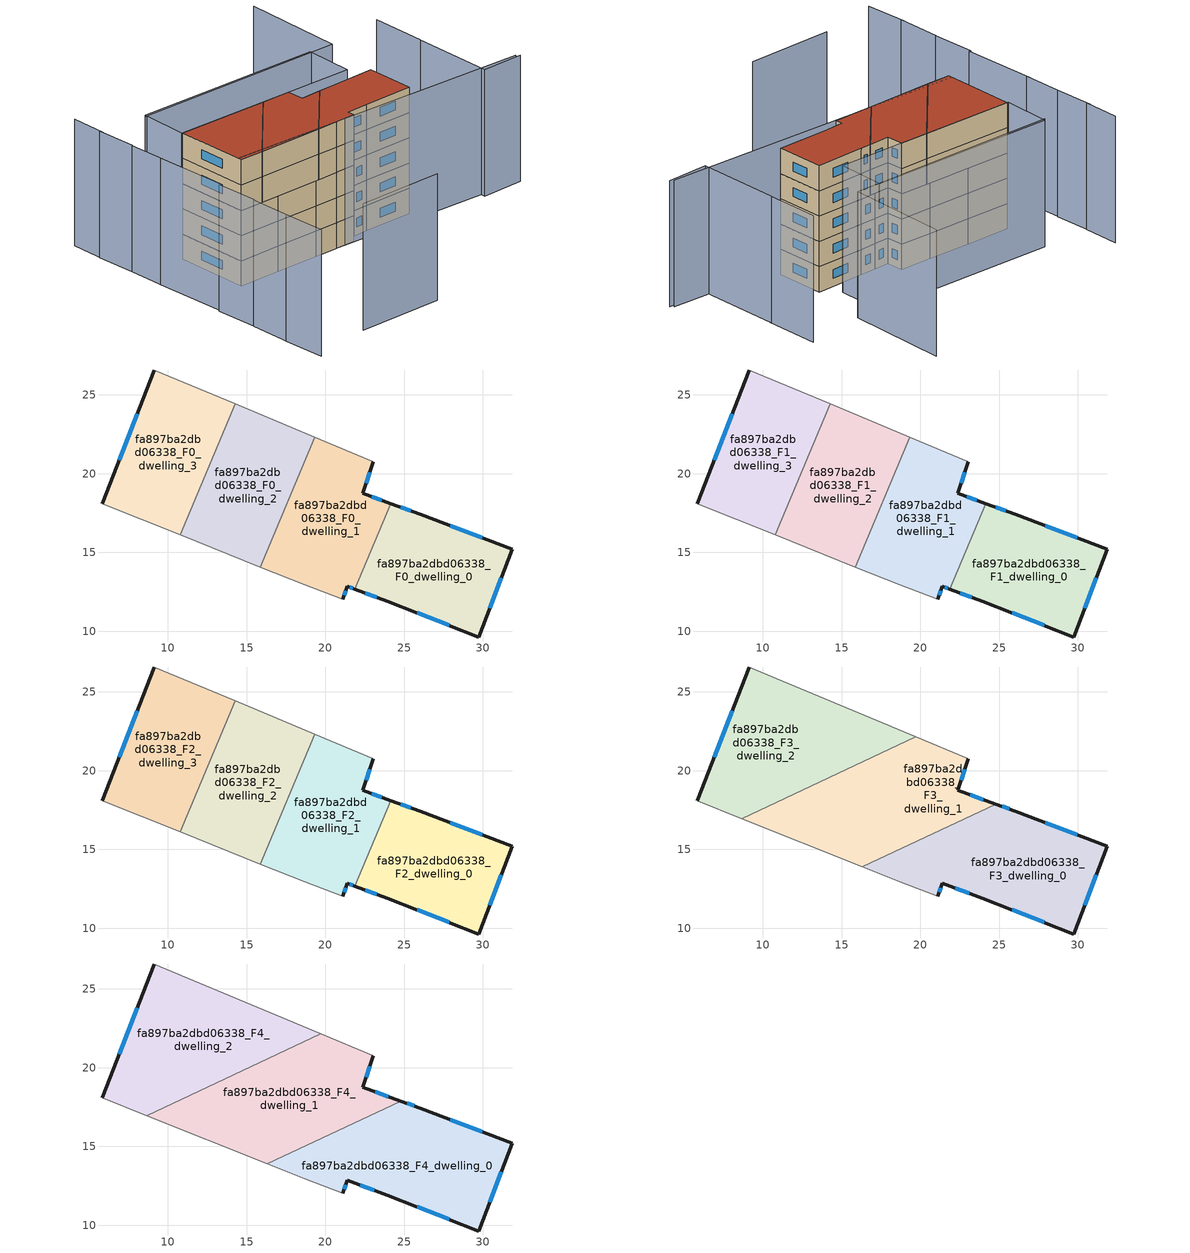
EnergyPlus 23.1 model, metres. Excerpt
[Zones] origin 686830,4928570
fa897ba2dbd06338_F0_dwelling_0
 floor ground (EU_floor_Construction): 31.86,15.21 29.75,9.63 23.93,11.91 21.88,12.67 24.16,18.11 26.04,17.42 z0
 wall outside (EU_wall_Construction): 21.88,12.67 23.93,11.91 29.75,9.63 31.86,15.21 26.04,17.42 24.16,18.11 z0:3
 wall to fa897ba2dbd06338_F0_dwelling_1 (EU_wall_Construction): 24.16,18.11 21.88,12.67 z0:3
 window (EU_Window_Construction): 22.54,12.42 23.26,12.16 / 25.43,17.65 24.77,17.88 / 29.96,15.93 27.93,16.7 / 30.43,11.45 31.17,13.4 / 25.82,11.17 27.85,10.37 z0.98:2.02
fa897ba2dbd06338_F0_dwelling_1
 floor ground (EU_floor_Construction): 23.06,20.74 22.37,18.76 24.16,18.11 21.88,12.67 21.41,12.84 21.11,12.03 18.71,12.94 15.88,14.07 19.34,22.3 z0
 wall outside (EU_wall_Construction): 21.11,12.03 21.41,12.84 21.88,12.67 / 24.16,18.11 22.37,18.76 23.06,20.74 z0:3
 wall adiabatic (EU_wall_Construction): 15.88,14.07 18.71,12.94 21.11,12.03 / 23.06,20.74 19.34,22.3 z0:3
 wall to fa897ba2dbd06338_F0_dwelling_2 (EU_wall_Construction): 19.34,22.3 15.88,14.07 z0:3
 window (EU_Window_Construction): 21.56,12.79 21.72,12.73 / 21.2,12.3 21.31,12.58 / 22.59,19.41 22.83,20.1 / 23.58,18.32 22.95,18.55 z0.98:2.02
fa897ba2dbd06338_F0_dwelling_2
 floor ground (EU_floor_Construction): 19.34,22.3 15.88,14.07 10.78,16.11 14.27,24.43 z0
 wall adiabatic (EU_wall_Construction): 19.34,22.3 14.27,24.43 / 10.78,16.11 15.88,14.07 z0:3
 wall to fa897ba2dbd06338_F0_dwelling_3 (EU_wall_Construction): 14.27,24.43 10.78,16.11 z0:3
fa897ba2dbd06338_F0_dwelling_3
 floor ground (EU_floor_Construction): 14.27,24.43 10.78,16.11 5.85,18.08 9.13,26.58 z0
 wall outside (EU_wall_Construction): 9.13,26.58 5.85,18.08 z0:3
 wall adiabatic (EU_wall_Construction): 14.27,24.43 9.13,26.58 / 5.85,18.08 10.78,16.11 z0:3
 window (EU_Window_Construction): 8.06,23.82 6.91,20.85 z0.98:2.02
fa897ba2dbd06338_F1_dwelling_0
 floor to fa897ba2dbd06338_F0_dwelling_0 (EU_floor_Construction): 31.86,15.21 29.75,9.63 23.93,11.91 21.88,12.67 24.16,18.11 26.04,17.42 z3
 wall outside (EU_wall_Construction): 21.88,12.67 23.93,11.91 29.75,9.63 31.86,15.21 26.04,17.42 24.16,18.11 z3:6
 wall to fa897ba2dbd06338_F1_dwelling_1 (EU_wall_Construction): 24.16,18.11 21.88,12.67 z3:6
 window (EU_Window_Construction): 22.54,12.42 23.26,12.16 / 25.43,17.65 24.77,17.88 / 29.96,15.93 27.93,16.7 / 30.43,11.45 31.17,13.4 / 25.82,11.17 27.85,10.37 z3.98:5.02
fa897ba2dbd06338_F1_dwelling_1
 floor to fa897ba2dbd06338_F0_dwelling_1 (EU_floor_Construction): 23.06,20.74 22.37,18.76 24.16,18.11 21.88,12.67 21.41,12.84 21.11,12.03 18.71,12.94 15.88,14.07 19.34,22.3 z3
 wall outside (EU_wall_Construction): 21.11,12.03 21.41,12.84 21.88,12.67 / 24.16,18.11 22.37,18.76 23.06,20.74 z3:6
 wall adiabatic (EU_wall_Construction): 15.88,14.07 18.71,12.94 21.11,12.03 / 23.06,20.74 19.34,22.3 z3:6
 wall to fa897ba2dbd06338_F1_dwelling_2 (EU_wall_Construction): 19.34,22.3 15.88,14.07 z3:6
 window (EU_Window_Construction): 21.56,12.79 21.72,12.73 / 21.2,12.3 21.31,12.58 / 22.59,19.41 22.83,20.1 / 23.58,18.32 22.95,18.55 z3.98:5.02
fa897ba2dbd06338_F1_dwelling_2
 floor to fa897ba2dbd06338_F0_dwelling_2 (EU_floor_Construction): 19.34,22.3 15.88,14.07 10.78,16.11 14.27,24.43 z3
 wall adiabatic (EU_wall_Construction): 19.34,22.3 14.27,24.43 / 10.78,16.11 15.88,14.07 z3:6
 wall to fa897ba2dbd06338_F1_dwelling_3 (EU_wall_Construction): 14.27,24.43 10.78,16.11 z3:6
fa897ba2dbd06338_F1_dwelling_3
 floor to fa897ba2dbd06338_F0_dwelling_3 (EU_floor_Construction): 14.27,24.43 10.78,16.11 5.85,18.08 9.13,26.58 z3
 wall outside (EU_wall_Construction): 9.13,26.58 5.85,18.08 z3:6
 wall adiabatic (EU_wall_Construction): 14.27,24.43 9.13,26.58 / 5.85,18.08 10.78,16.11 z3:6
 window (EU_Window_Construction): 8.06,23.82 6.91,20.85 z3.98:5.02
fa897ba2dbd06338_F2_dwelling_0
 floor to fa897ba2dbd06338_F1_dwelling_0 (EU_floor_Construction): 31.86,15.21 29.75,9.63 23.93,11.91 21.88,12.67 24.16,18.11 26.04,17.42 z6
 wall outside (EU_wall_Construction): 21.88,12.67 23.93,11.91 29.75,9.63 31.86,15.21 26.04,17.42 24.16,18.11 z6:9
 wall to fa897ba2dbd06338_F2_dwelling_1 (EU_wall_Construction): 24.16,18.11 21.88,12.67 z6:9
 window (EU_Window_Construction): 22.54,12.42 23.26,12.16 / 25.43,17.65 24.77,17.88 / 29.96,15.93 27.93,16.7 / 30.43,11.45 31.17,13.4 / 25.82,11.17 27.85,10.37 z6.98:8.02
fa897ba2dbd06338_F2_dwelling_1
 floor to fa897ba2dbd06338_F1_dwelling_1 (EU_floor_Construction): 23.06,20.74 22.37,18.76 24.16,18.11 21.88,12.67 21.41,12.84 21.11,12.03 18.71,12.94 15.88,14.07 19.34,22.3 z6
 wall outside (EU_wall_Construction): 21.11,12.03 21.41,12.84 21.88,12.67 / 24.16,18.11 22.37,18.76 23.06,20.74 z6:9
 wall adiabatic (EU_wall_Construction): 15.88,14.07 18.71,12.94 21.11,12.03 / 23.06,20.74 19.34,22.3 z6:9
 wall to fa897ba2dbd06338_F2_dwelling_2 (EU_wall_Construction): 19.34,22.3 15.88,14.07 z6:9
 window (EU_Window_Construction): 21.56,12.79 21.72,12.73 / 21.2,12.3 21.31,12.58 / 22.59,19.41 22.83,20.1 / 23.58,18.32 22.95,18.55 z6.98:8.02
fa897ba2dbd06338_F2_dwelling_2
 floor to fa897ba2dbd06338_F1_dwelling_2 (EU_floor_Construction): 19.34,22.3 15.88,14.07 10.78,16.11 14.27,24.43 z6
 wall adiabatic (EU_wall_Construction): 19.34,22.3 14.27,24.43 / 10.78,16.11 15.88,14.07 z6:9
 wall to fa897ba2dbd06338_F2_dwelling_3 (EU_wall_Construction): 14.27,24.43 10.78,16.11 z6:9
fa897ba2dbd06338_F2_dwelling_3
 floor to fa897ba2dbd06338_F1_dwelling_3 (EU_floor_Construction): 14.27,24.43 10.78,16.11 5.85,18.08 9.13,26.58 z6
 wall outside (EU_wall_Construction): 9.13,26.58 5.85,18.08 z6:9
 wall adiabatic (EU_wall_Construction): 14.27,24.43 9.13,26.58 / 5.85,18.08 10.78,16.11 z6:9
 window (EU_Window_Construction): 8.06,23.82 6.91,20.85 z6.98:8.02
fa897ba2dbd06338_F3_dwelling_0
 floor to fa897ba2dbd06338_F2_dwelling_0 (EU_floor_Construction): 31.86,15.21 29.75,9.63 23.93,11.91 21.88,12.67 23.89,17.46 24.79,17.88 26.04,17.42 z9
 floor to fa897ba2dbd06338_F2_dwelling_1 (EU_floor_Construction): 23.89,17.46 21.88,12.67 21.41,12.84 21.11,12.03 18.71,12.94 16.31,13.9 z9
 wall outside (EU_wall_Construction): 21.11,12.03 21.41,12.84 23.93,11.91 29.75,9.63 31.86,15.21 26.04,17.42 24.79,17.88 z9:12
 wall adiabatic (EU_wall_Construction): 16.31,13.9 18.71,12.94 21.11,12.03 z9:12
 wall to fa897ba2dbd06338_F3_dwelling_1 (EU_wall_Construction): 24.79,17.88 16.31,13.9 z9:12
 window (EU_Window_Construction): 22.23,12.54 23.11,12.22 / 21.2,12.3 21.31,12.58 / 25.63,17.57 25.19,17.73 / 29.96,15.93 27.93,16.7 / 30.43,11.45 31.17,13.4 / 25.82,11.17 27.85,10.37 z9.98:11.02
fa897ba2dbd06338_F3_dwelling_1
 floor to fa897ba2dbd06338_F2_dwelling_1 (EU_floor_Construction): 23.06,20.74 22.37,18.76 24.16,18.11 23.89,17.46 16.31,13.9 15.88,14.07 19.17,21.89 19.71,22.14 z9
 floor to fa897ba2dbd06338_F2_dwelling_0 (EU_floor_Construction): 24.79,17.88 23.89,17.46 24.16,18.11 z9
 floor to fa897ba2dbd06338_F2_dwelling_2 (EU_floor_Construction): 19.17,21.89 15.88,14.07 10.78,16.11 11.74,18.41 z9
 floor to fa897ba2dbd06338_F2_dwelling_3 (EU_floor_Construction): 11.74,18.41 10.78,16.11 8.66,16.96 z9
 wall outside (EU_wall_Construction): 24.79,17.88 22.37,18.76 23.06,20.74 z9:12
 wall adiabatic (EU_wall_Construction): 8.66,16.96 16.31,13.9 / 23.06,20.74 19.71,22.14 z9:12
 wall to fa897ba2dbd06338_F3_dwelling_2 (EU_wall_Construction): 19.71,22.14 8.66,16.96 z9:12
 window (EU_Window_Construction): 22.59,19.41 22.83,20.1 / 24,18.17 23.15,18.48 z9.98:11.02
fa897ba2dbd06338_F3_dwelling_2
 floor to fa897ba2dbd06338_F2_dwelling_3 (EU_floor_Construction): 14.27,24.43 11.74,18.41 8.66,16.96 5.85,18.08 9.13,26.58 z9
 floor to fa897ba2dbd06338_F2_dwelling_2 (EU_floor_Construction): 19.34,22.3 19.17,21.89 11.74,18.41 14.27,24.43 z9
 floor to fa897ba2dbd06338_F2_dwelling_1 (EU_floor_Construction): 19.71,22.14 19.17,21.89 19.34,22.3 z9
 wall outside (EU_wall_Construction): 9.13,26.58 5.85,18.08 z9:12
 wall adiabatic (EU_wall_Construction): 19.71,22.14 9.13,26.58 / 5.85,18.08 8.66,16.96 z9:12
 window (EU_Window_Construction): 8.06,23.82 6.91,20.85 z9.98:11.02
fa897ba2dbd06338_F4_dwelling_0
 floor to fa897ba2dbd06338_F3_dwelling_0 (EU_floor_Construction): 31.86,15.21 29.75,9.63 23.93,11.91 21.41,12.84 21.11,12.03 18.71,12.94 16.31,13.9 24.79,17.88 26.04,17.42 z12
 wall outside (EU_wall_Construction): 21.11,12.03 21.41,12.84 23.93,11.91 29.75,9.63 31.86,15.21 26.04,17.42 24.79,17.88 z12:15
 wall adiabatic (EU_wall_Construction): 16.31,13.9 18.71,12.94 21.11,12.03 z12:15
 wall to fa897ba2dbd06338_F4_dwelling_1 (EU_wall_Construction): 24.79,17.88 16.31,13.9 z12:15
 window (EU_Window_Construction): 22.23,12.54 23.11,12.22 / 21.2,12.3 21.31,12.58 / 25.63,17.57 25.19,17.73 / 29.96,15.93 27.93,16.7 / 30.43,11.45 31.17,13.4 / 25.82,11.17 27.85,10.37 z12.98:14.02
 roof outside (EU_roof_Construction): 29.75,9.63 31.86,15.21 26.04,17.42 24.79,17.88 16.31,13.9 18.71,12.94 21.11,12.03 21.41,12.84 23.93,11.91 z15
fa897ba2dbd06338_F4_dwelling_1
 floor to fa897ba2dbd06338_F3_dwelling_1 (EU_floor_Construction): 23.06,20.74 22.37,18.76 24.79,17.88 16.31,13.9 8.66,16.96 19.71,22.14 z12
 wall outside (EU_wall_Construction): 24.79,17.88 22.37,18.76 23.06,20.74 z12:15
 wall adiabatic (EU_wall_Construction): 8.66,16.96 16.31,13.9 / 23.06,20.74 19.71,22.14 z12:15
 wall to fa897ba2dbd06338_F4_dwelling_2 (EU_wall_Construction): 19.71,22.14 8.66,16.96 z12:15
 window (EU_Window_Construction): 22.59,19.41 22.83,20.1 / 24,18.17 23.15,18.48 z12.98:14.02
 roof outside (EU_roof_Construction): 24.79,17.88 22.37,18.76 23.06,20.74 19.71,22.14 8.66,16.96 16.31,13.9 z15
fa897ba2dbd06338_F4_dwelling_2
 floor to fa897ba2dbd06338_F3_dwelling_2 (EU_floor_Construction): 19.71,22.14 8.66,16.96 5.85,18.08 9.13,26.58 z12
 wall outside (EU_wall_Construction): 9.13,26.58 5.85,18.08 z12:15
 wall adiabatic (EU_wall_Construction): 19.71,22.14 9.13,26.58 / 5.85,18.08 8.66,16.96 z12:15
 window (EU_Window_Construction): 8.06,23.82 6.91,20.85 z12.98:14.02
 roof outside (EU_roof_Construction): 19.71,22.14 9.13,26.58 5.85,18.08 8.66,16.96 z15
shading: 1.77,1.65 11.82,-2.31 / 6.05,18.54 41.76,2.75 / -4.21,7.93 -5.91,2.95 / 42.06,2.35 37.16,4.24 / 37.16,4.24 40.86,13.82 / -2.48,12.61 -4.34,7.54 / 40.78,13.61 43.23,19.95 / -0.66,17.53 -2.38,12.58 / 2.46,26.01 -0.47,17.47 / 3.99,30.13 2.39,25.67 / 40.58,33.3 35.77,21.66 / 35.77,21.66 10.96,31.91 / 5.7,34.76 4.04,30.11 / 7.17,38.49 5.5,34.2 / 30.78,17.5 8.98,26.64 / 8.98,26.64 11.27,32.09 / 11.27,32.09 33.07,22.95 / 33.07,22.95 30.78,17.5 z0:15
[Building]
EU S2 Campaign: North Axis=0; Terrain=City; Solar Distribution=FullExterior
[Site:Location]
Bologna: Latitude=44.5; Longitude=11.25; Time Zone=1; Elevation=37
[SizingPeriod:WeatherFileDays]
AnnualSizingPeriod: Begin Month=1; Begin Day of Month=1; End Month=12; End Day of Month=31; Day of Week for Start Day=Monday; Use Weather File Daylight Saving Period=No; Use Weather File Rain and Snow Indicators=No
[MATERIAL]
EU_InternalMass_Material: Roughness=MediumRough; Thickness=0.1; Conductivity=1; Density=1800; Specific Heat=900; Thermal Absorptance=0.9; Solar Absorptance=0.7; Visible Absorptance=0.7
[MATERIAL:NOMASS] Roughness=MediumRough; Thermal Absorptance=0.9; Solar Absorptance=0.7; Visible Absorptance=0.7
Name | Thermal Resistance
EU_wall_NoMass | 0.905828
EU_roof_NoMass | 0.37593
EU_floor_NoMass | 0.67114
[WINDOWMATERIAL:SIMPLEGLAZINGSYSTEM]
EU_Window_SimpleGlazing: UFactor=4.52486; Solar Heat Gain Coefficient=0.85; Visible Transmittance=0.85
[CONSTRUCTION]
EU_wall_Construction: EU_wall_NoMass
EU_roof_Construction: EU_roof_NoMass
EU_floor_Construction: EU_floor_NoMass
EU_Window_Construction: EU_Window_SimpleGlazing
EU_InternalMass_Construction: EU_InternalMass_Material
[ZONE] Type=1; Multiplier=1; Ceiling Height=autocalculate; Floor Area=autocalculate; Part of Total Floor Area=Yes
Name | Volume
fa897ba2dbd06338_F0_dwelling_0; fa897ba2dbd06338_F1_dwelling_0; fa897ba2dbd06338_F2_dwelling_0 | 147.984
fa897ba2dbd06338_F3_dwelling_0; fa897ba2dbd06338_F4_dwelling_0 | 197.314
fa897ba2dbd06338_F0_dwelling_1; fa897ba2dbd06338_F1_dwelling_1; fa897ba2dbd06338_F2_dwelling_1 | 147.991
fa897ba2dbd06338_F3_dwelling_1; fa897ba2dbd06338_F4_dwelling_1 | 197.328
fa897ba2dbd06338_F0_dwelling_2; fa897ba2dbd06338_F1_dwelling_2; fa897ba2dbd06338_F2_dwelling_2 | 147.976
fa897ba2dbd06338_F3_dwelling_2; fa897ba2dbd06338_F4_dwelling_2 | 197.309
fa897ba2dbd06338_F0_dwelling_3; fa897ba2dbd06338_F1_dwelling_3; fa897ba2dbd06338_F2_dwelling_3 | 147.985
[INTERNALMASS] Construction=EU_InternalMass_Construction
Name | Zone or ZoneList | Surface Area
fa897ba2dbd06338_F0_dwelling_0_EU_InternalMass | fa897ba2dbd06338_F0_dwelling_0 | 49.3283
fa897ba2dbd06338_F0_dwelling_1_EU_InternalMass | fa897ba2dbd06338_F0_dwelling_1 | 49.3303
fa897ba2dbd06338_F0_dwelling_2_EU_InternalMass | fa897ba2dbd06338_F0_dwelling_2 | 49.3256
fa897ba2dbd06338_F0_dwelling_3_EU_InternalMass | fa897ba2dbd06338_F0_dwelling_3 | 49.3282
fa897ba2dbd06338_F1_dwelling_0_EU_InternalMass | fa897ba2dbd06338_F1_dwelling_0 | 49.3283
fa897ba2dbd06338_F1_dwelling_1_EU_InternalMass | fa897ba2dbd06338_F1_dwelling_1 | 49.3303
fa897ba2dbd06338_F1_dwelling_2_EU_InternalMass | fa897ba2dbd06338_F1_dwelling_2 | 49.3256
fa897ba2dbd06338_F1_dwelling_3_EU_InternalMass | fa897ba2dbd06338_F1_dwelling_3 | 49.3282
fa897ba2dbd06338_F2_dwelling_0_EU_InternalMass | fa897ba2dbd06338_F2_dwelling_0 | 49.3283
fa897ba2dbd06338_F2_dwelling_1_EU_InternalMass | fa897ba2dbd06338_F2_dwelling_1 | 49.3303
fa897ba2dbd06338_F2_dwelling_2_EU_InternalMass | fa897ba2dbd06338_F2_dwelling_2 | 49.3256
fa897ba2dbd06338_F2_dwelling_3_EU_InternalMass | fa897ba2dbd06338_F2_dwelling_3 | 49.3282
fa897ba2dbd06338_F3_dwelling_0_EU_InternalMass | fa897ba2dbd06338_F3_dwelling_0 | 65.7716
fa897ba2dbd06338_F3_dwelling_1_EU_InternalMass | fa897ba2dbd06338_F3_dwelling_1 | 65.7764
fa897ba2dbd06338_F3_dwelling_2_EU_InternalMass | fa897ba2dbd06338_F3_dwelling_2 | 65.7695
fa897ba2dbd06338_F4_dwelling_0_EU_InternalMass | fa897ba2dbd06338_F4_dwelling_0 | 65.7716
fa897ba2dbd06338_F4_dwelling_1_EU_InternalMass | fa897ba2dbd06338_F4_dwelling_1 | 65.7764
fa897ba2dbd06338_F4_dwelling_2_EU_InternalMass | fa897ba2dbd06338_F4_dwelling_2 | 65.7695
[OTHEREQUIPMENT] Fuel Type=Electricity; Design Level Calculation Method=Watts/Area; Power per Zone Floor Area=1; Fraction Latent=0; Fraction Radiant=0; Fraction Lost=0; Carbon Dioxide Generation Rate=0; EndUse Subcategory=EU_Step8_InternalGains
Name | Zone or ZoneList or Space or SpaceList | Schedule
EU_Step8_InternalGain_fa897ba2dbd06338_F0_dwelling_0_f000 | fa897ba2dbd06338_F0_dwelling_0 | EU_Step8_GainSchedule_fa897ba2dbd06338_F0_dwelling_0_f000
EU_Step8_InternalGain_fa897ba2dbd06338_F0_dwelling_1_f000 | fa897ba2dbd06338_F0_dwelling_1 | EU_Step8_GainSchedule_fa897ba2dbd06338_F0_dwelling_1_f000
EU_Step8_InternalGain_fa897ba2dbd06338_F0_dwelling_2_f000 | fa897ba2dbd06338_F0_dwelling_2 | EU_Step8_GainSchedule_fa897ba2dbd06338_F0_dwelling_2_f000
EU_Step8_InternalGain_fa897ba2dbd06338_F0_dwelling_3_f000 | fa897ba2dbd06338_F0_dwelling_3 | EU_Step8_GainSchedule_fa897ba2dbd06338_F0_dwelling_3_f000
EU_Step8_InternalGain_fa897ba2dbd06338_F1_dwelling_0_f000 | fa897ba2dbd06338_F1_dwelling_0 | EU_Step8_GainSchedule_fa897ba2dbd06338_F1_dwelling_0_f000
EU_Step8_InternalGain_fa897ba2dbd06338_F1_dwelling_1_f000 | fa897ba2dbd06338_F1_dwelling_1 | EU_Step8_GainSchedule_fa897ba2dbd06338_F1_dwelling_1_f000
EU_Step8_InternalGain_fa897ba2dbd06338_F1_dwelling_2_f000 | fa897ba2dbd06338_F1_dwelling_2 | EU_Step8_GainSchedule_fa897ba2dbd06338_F1_dwelling_2_f000
EU_Step8_InternalGain_fa897ba2dbd06338_F1_dwelling_3_f000 | fa897ba2dbd06338_F1_dwelling_3 | EU_Step8_GainSchedule_fa897ba2dbd06338_F1_dwelling_3_f000
EU_Step8_InternalGain_fa897ba2dbd06338_F2_dwelling_0_f000 | fa897ba2dbd06338_F2_dwelling_0 | EU_Step8_GainSchedule_fa897ba2dbd06338_F2_dwelling_0_f000
EU_Step8_InternalGain_fa897ba2dbd06338_F2_dwelling_1_f000 | fa897ba2dbd06338_F2_dwelling_1 | EU_Step8_GainSchedule_fa897ba2dbd06338_F2_dwelling_1_f000
EU_Step8_InternalGain_fa897ba2dbd06338_F2_dwelling_2_f000 | fa897ba2dbd06338_F2_dwelling_2 | EU_Step8_GainSchedule_fa897ba2dbd06338_F2_dwelling_2_f000
EU_Step8_InternalGain_fa897ba2dbd06338_F2_dwelling_3_f000 | fa897ba2dbd06338_F2_dwelling_3 | EU_Step8_GainSchedule_fa897ba2dbd06338_F2_dwelling_3_f000
EU_Step8_InternalGain_fa897ba2dbd06338_F3_dwelling_0_f000 | fa897ba2dbd06338_F3_dwelling_0 | EU_Step8_GainSchedule_fa897ba2dbd06338_F3_dwelling_0_f000
EU_Step8_InternalGain_fa897ba2dbd06338_F3_dwelling_1_f000 | fa897ba2dbd06338_F3_dwelling_1 | EU_Step8_GainSchedule_fa897ba2dbd06338_F3_dwelling_1_f000
EU_Step8_InternalGain_fa897ba2dbd06338_F3_dwelling_2_f000 | fa897ba2dbd06338_F3_dwelling_2 | EU_Step8_GainSchedule_fa897ba2dbd06338_F3_dwelling_2_f000
EU_Step8_InternalGain_fa897ba2dbd06338_F4_dwelling_0_f000 | fa897ba2dbd06338_F4_dwelling_0 | EU_Step8_GainSchedule_fa897ba2dbd06338_F4_dwelling_0_f000
EU_Step8_InternalGain_fa897ba2dbd06338_F4_dwelling_1_f000 | fa897ba2dbd06338_F4_dwelling_1 | EU_Step8_GainSchedule_fa897ba2dbd06338_F4_dwelling_1_f000
EU_Step8_InternalGain_fa897ba2dbd06338_F4_dwelling_2_f000 | fa897ba2dbd06338_F4_dwelling_2 | EU_Step8_GainSchedule_fa897ba2dbd06338_F4_dwelling_2_f000
[ZONEVENTILATION:DESIGNFLOWRATE] Schedule=EU_AlwaysOn; Design Flow Rate Calculation Method=AirChanges/Hour; Air Changes per Hour=0.73129; Ventilation Type=Natural; Fan Pressure Rise=0; Fan Total Efficiency=1; Constant Term Coefficient=1; Temperature Term Coefficient=0; Velocity Term Coefficient=0; Velocity Squared Term Coefficient=0; Minimum Indoor Temperature=-100; Maximum Indoor Temperature=100; Delta Temperature=-100; Minimum Outdoor Temperature=-100; Maximum Outdoor Temperature=100; Maximum Wind Speed=40
Name | Zone or ZoneList or Space or SpaceList
EU_ConstantAir_fa897ba2dbd06338_F0_dwelling_0 | fa897ba2dbd06338_F0_dwelling_0
EU_ConstantAir_fa897ba2dbd06338_F0_dwelling_1 | fa897ba2dbd06338_F0_dwelling_1
EU_ConstantAir_fa897ba2dbd06338_F0_dwelling_2 | fa897ba2dbd06338_F0_dwelling_2
EU_ConstantAir_fa897ba2dbd06338_F0_dwelling_3 | fa897ba2dbd06338_F0_dwelling_3
EU_ConstantAir_fa897ba2dbd06338_F1_dwelling_0 | fa897ba2dbd06338_F1_dwelling_0
EU_ConstantAir_fa897ba2dbd06338_F1_dwelling_1 | fa897ba2dbd06338_F1_dwelling_1
EU_ConstantAir_fa897ba2dbd06338_F1_dwelling_2 | fa897ba2dbd06338_F1_dwelling_2
EU_ConstantAir_fa897ba2dbd06338_F1_dwelling_3 | fa897ba2dbd06338_F1_dwelling_3
EU_ConstantAir_fa897ba2dbd06338_F2_dwelling_0 | fa897ba2dbd06338_F2_dwelling_0
EU_ConstantAir_fa897ba2dbd06338_F2_dwelling_1 | fa897ba2dbd06338_F2_dwelling_1
EU_ConstantAir_fa897ba2dbd06338_F2_dwelling_2 | fa897ba2dbd06338_F2_dwelling_2
EU_ConstantAir_fa897ba2dbd06338_F2_dwelling_3 | fa897ba2dbd06338_F2_dwelling_3
EU_ConstantAir_fa897ba2dbd06338_F3_dwelling_0 | fa897ba2dbd06338_F3_dwelling_0
EU_ConstantAir_fa897ba2dbd06338_F3_dwelling_1 | fa897ba2dbd06338_F3_dwelling_1
EU_ConstantAir_fa897ba2dbd06338_F3_dwelling_2 | fa897ba2dbd06338_F3_dwelling_2
EU_ConstantAir_fa897ba2dbd06338_F4_dwelling_0 | fa897ba2dbd06338_F4_dwelling_0
EU_ConstantAir_fa897ba2dbd06338_F4_dwelling_1 | fa897ba2dbd06338_F4_dwelling_1
EU_ConstantAir_fa897ba2dbd06338_F4_dwelling_2 | fa897ba2dbd06338_F4_dwelling_2
[HVACTEMPLATE:THERMOSTAT] Constant Heating Setpoint=20; Constant Cooling Setpoint=50
EU_HeatOnly_fa897ba2dbd06338_F0_dwelling_0; EU_HeatOnly_fa897ba2dbd06338_F0_dwelling_1; EU_HeatOnly_fa897ba2dbd06338_F0_dwelling_2; EU_HeatOnly_fa897ba2dbd06338_F0_dwelling_3; EU_HeatOnly_fa897ba2dbd06338_F1_dwelling_0; EU_HeatOnly_fa897ba2dbd06338_F1_dwelling_1; EU_HeatOnly_fa897ba2dbd06338_F1_dwelling_2; EU_HeatOnly_fa897ba2dbd06338_F1_dwelling_3; EU_HeatOnly_fa897ba2dbd06338_F2_dwelling_0; EU_HeatOnly_fa897ba2dbd06338_F2_dwelling_1; EU_HeatOnly_fa897ba2dbd06338_F2_dwelling_2; EU_HeatOnly_fa897ba2dbd06338_F2_dwelling_3; EU_HeatOnly_fa897ba2dbd06338_F3_dwelling_0; EU_HeatOnly_fa897ba2dbd06338_F3_dwelling_1; EU_HeatOnly_fa897ba2dbd06338_F3_dwelling_2; EU_HeatOnly_fa897ba2dbd06338_F4_dwelling_0; EU_HeatOnly_fa897ba2dbd06338_F4_dwelling_1; EU_HeatOnly_fa897ba2dbd06338_F4_dwelling_2
[HVACTEMPLATE:ZONE:IDEALLOADSAIRSYSTEM] System Availability Schedule=EU_AlwaysOn; Maximum Heating Supply Air Temperature=50; Minimum Cooling Supply Air Temperature=13; Maximum Heating Supply Air Humidity Ratio=0.0156; Minimum Cooling Supply Air Humidity Ratio=0.0077; Heating Limit=NoLimit; Cooling Limit=NoLimit; Heating Availability Schedule=EU_AlwaysOn; Cooling Availability Schedule=EU_CoolingOff; Dehumidification Control Type=ConstantSensibleHeatRatio; Cooling Sensible Heat Ratio=0.7; Dehumidification Setpoint=60; Humidification Control Type=None; Humidification Setpoint=30; Outdoor Air Method=None; Outdoor Air Flow Rate per Person=0.00944; Outdoor Air Flow Rate per Zone Floor Area=0; Outdoor Air Flow Rate per Zone=0; Demand Controlled Ventilation Type=None; Outdoor Air Economizer Type=NoEconomizer; Heat Recovery Type=None; Sensible Heat Recovery Effectiveness=0.7; Latent Heat Recovery Effectiveness=0.65
Name | Template Thermostat
fa897ba2dbd06338_F0_dwelling_0 | EU_HeatOnly_fa897ba2dbd06338_F0_dwelling_0
fa897ba2dbd06338_F0_dwelling_1 | EU_HeatOnly_fa897ba2dbd06338_F0_dwelling_1
fa897ba2dbd06338_F0_dwelling_2 | EU_HeatOnly_fa897ba2dbd06338_F0_dwelling_2
fa897ba2dbd06338_F0_dwelling_3 | EU_HeatOnly_fa897ba2dbd06338_F0_dwelling_3
fa897ba2dbd06338_F1_dwelling_0 | EU_HeatOnly_fa897ba2dbd06338_F1_dwelling_0
fa897ba2dbd06338_F1_dwelling_1 | EU_HeatOnly_fa897ba2dbd06338_F1_dwelling_1
fa897ba2dbd06338_F1_dwelling_2 | EU_HeatOnly_fa897ba2dbd06338_F1_dwelling_2
fa897ba2dbd06338_F1_dwelling_3 | EU_HeatOnly_fa897ba2dbd06338_F1_dwelling_3
fa897ba2dbd06338_F2_dwelling_0 | EU_HeatOnly_fa897ba2dbd06338_F2_dwelling_0
fa897ba2dbd06338_F2_dwelling_1 | EU_HeatOnly_fa897ba2dbd06338_F2_dwelling_1
fa897ba2dbd06338_F2_dwelling_2 | EU_HeatOnly_fa897ba2dbd06338_F2_dwelling_2
fa897ba2dbd06338_F2_dwelling_3 | EU_HeatOnly_fa897ba2dbd06338_F2_dwelling_3
fa897ba2dbd06338_F3_dwelling_0 | EU_HeatOnly_fa897ba2dbd06338_F3_dwelling_0
fa897ba2dbd06338_F3_dwelling_1 | EU_HeatOnly_fa897ba2dbd06338_F3_dwelling_1
fa897ba2dbd06338_F3_dwelling_2 | EU_HeatOnly_fa897ba2dbd06338_F3_dwelling_2
fa897ba2dbd06338_F4_dwelling_0 | EU_HeatOnly_fa897ba2dbd06338_F4_dwelling_0
fa897ba2dbd06338_F4_dwelling_1 | EU_HeatOnly_fa897ba2dbd06338_F4_dwelling_1
fa897ba2dbd06338_F4_dwelling_2 | EU_HeatOnly_fa897ba2dbd06338_F4_dwelling_2
[SIZING:ZONE] Zone Cooling Design Supply Air Temperature Input Method=SupplyAirTemperature; Zone Cooling Design Supply Air Temperature=13; Zone Heating Design Supply Air Temperature Input Method=SupplyAirTemperature; Zone Heating Design Supply Air Temperature=50; Zone Cooling Design Supply Air Humidity Ratio=0.008; Zone Heating Design Supply Air Humidity Ratio=0.008; Cooling Design Air Flow Method=DesignDay; Cooling Design Air Flow Rate=0; Cooling Minimum Air Flow per Zone Floor Area=0.000762; Cooling Minimum Air Flow=0; Cooling Minimum Air Flow Fraction=0.2; Heating Design Air Flow Method=DesignDay; Heating Design Air Flow Rate=0; Heating Maximum Air Flow per Zone Floor Area=0.002032; Heating Maximum Air Flow=0.141576; Heating Maximum Air Flow Fraction=0.3; Account for Dedicated Outdoor Air System=No; Dedicated Outdoor Air System Control Strategy=NeutralSupplyAir; Dedicated Outdoor Air Low Setpoint Temperature for Design=autosize; Dedicated Outdoor Air High Setpoint Temperature for Design=autosize; Zone Load Sizing Method=Sensible Load Only No Latent Load; Zone Latent Cooling Design Supply Air Humidity Ratio Input Method=HumidityRatioDifference; Zone Cooling Design Supply Air Humidity Ratio Difference=0.005; Zone Latent Heating Design Supply Air Humidity Ratio Input Method=HumidityRatioDifference; Zone Humidification Design Supply Air Humidity Ratio Difference=0.005
fa897ba2dbd06338_F0_dwelling_0; fa897ba2dbd06338_F0_dwelling_1; fa897ba2dbd06338_F0_dwelling_2; fa897ba2dbd06338_F0_dwelling_3; fa897ba2dbd06338_F1_dwelling_0; fa897ba2dbd06338_F1_dwelling_1; fa897ba2dbd06338_F1_dwelling_2; fa897ba2dbd06338_F1_dwelling_3; fa897ba2dbd06338_F2_dwelling_0; fa897ba2dbd06338_F2_dwelling_1; fa897ba2dbd06338_F2_dwelling_2; fa897ba2dbd06338_F2_dwelling_3; fa897ba2dbd06338_F3_dwelling_0; fa897ba2dbd06338_F3_dwelling_1; fa897ba2dbd06338_F3_dwelling_2; fa897ba2dbd06338_F4_dwelling_0; fa897ba2dbd06338_F4_dwelling_1; fa897ba2dbd06338_F4_dwelling_2
[SCHEDULE:CONSTANT]
Name | Hourly Value
EU_AlwaysOn | 1
EU_CoolingOff | 0
[SCHEDULE:FILE] Column Number=1; Rows to Skip at Top=0; Number of Hours of Data=8760; Column Separator=Comma; Interpolate to Timestep=No; Minutes per Item=60; Adjust Schedule for Daylight Savings=Yes
Name | File
EU_Step8_GainSchedule_fa897ba2dbd06338_F0_dwelling_0_f000 | ../../schedules/fa897ba2dbd06338/fa897ba2dbd06338_F0_dwelling_0_f000_gain.csv
EU_Step8_GainSchedule_fa897ba2dbd06338_F0_dwelling_1_f000 | ../../schedules/fa897ba2dbd06338/fa897ba2dbd06338_F0_dwelling_1_f000_gain.csv
EU_Step8_GainSchedule_fa897ba2dbd06338_F0_dwelling_2_f000 | ../../schedules/fa897ba2dbd06338/fa897ba2dbd06338_F0_dwelling_2_f000_gain.csv
EU_Step8_GainSchedule_fa897ba2dbd06338_F0_dwelling_3_f000 | ../../schedules/fa897ba2dbd06338/fa897ba2dbd06338_F0_dwelling_3_f000_gain.csv
EU_Step8_GainSchedule_fa897ba2dbd06338_F1_dwelling_0_f000 | ../../schedules/fa897ba2dbd06338/fa897ba2dbd06338_F1_dwelling_0_f000_gain.csv
EU_Step8_GainSchedule_fa897ba2dbd06338_F1_dwelling_1_f000 | ../../schedules/fa897ba2dbd06338/fa897ba2dbd06338_F1_dwelling_1_f000_gain.csv
EU_Step8_GainSchedule_fa897ba2dbd06338_F1_dwelling_2_f000 | ../../schedules/fa897ba2dbd06338/fa897ba2dbd06338_F1_dwelling_2_f000_gain.csv
EU_Step8_GainSchedule_fa897ba2dbd06338_F1_dwelling_3_f000 | ../../schedules/fa897ba2dbd06338/fa897ba2dbd06338_F1_dwelling_3_f000_gain.csv
EU_Step8_GainSchedule_fa897ba2dbd06338_F2_dwelling_0_f000 | ../../schedules/fa897ba2dbd06338/fa897ba2dbd06338_F2_dwelling_0_f000_gain.csv
EU_Step8_GainSchedule_fa897ba2dbd06338_F2_dwelling_1_f000 | ../../schedules/fa897ba2dbd06338/fa897ba2dbd06338_F2_dwelling_1_f000_gain.csv
EU_Step8_GainSchedule_fa897ba2dbd06338_F2_dwelling_2_f000 | ../../schedules/fa897ba2dbd06338/fa897ba2dbd06338_F2_dwelling_2_f000_gain.csv
EU_Step8_GainSchedule_fa897ba2dbd06338_F2_dwelling_3_f000 | ../../schedules/fa897ba2dbd06338/fa897ba2dbd06338_F2_dwelling_3_f000_gain.csv
EU_Step8_GainSchedule_fa897ba2dbd06338_F3_dwelling_0_f000 | ../../schedules/fa897ba2dbd06338/fa897ba2dbd06338_F3_dwelling_0_f000_gain.csv
EU_Step8_GainSchedule_fa897ba2dbd06338_F3_dwelling_1_f000 | ../../schedules/fa897ba2dbd06338/fa897ba2dbd06338_F3_dwelling_1_f000_gain.csv
EU_Step8_GainSchedule_fa897ba2dbd06338_F3_dwelling_2_f000 | ../../schedules/fa897ba2dbd06338/fa897ba2dbd06338_F3_dwelling_2_f000_gain.csv
EU_Step8_GainSchedule_fa897ba2dbd06338_F4_dwelling_0_f000 | ../../schedules/fa897ba2dbd06338/fa897ba2dbd06338_F4_dwelling_0_f000_gain.csv
EU_Step8_GainSchedule_fa897ba2dbd06338_F4_dwelling_1_f000 | ../../schedules/fa897ba2dbd06338/fa897ba2dbd06338_F4_dwelling_1_f000_gain.csv
EU_Step8_GainSchedule_fa897ba2dbd06338_F4_dwelling_2_f000 | ../../schedules/fa897ba2dbd06338/fa897ba2dbd06338_F4_dwelling_2_f000_gain.csv
